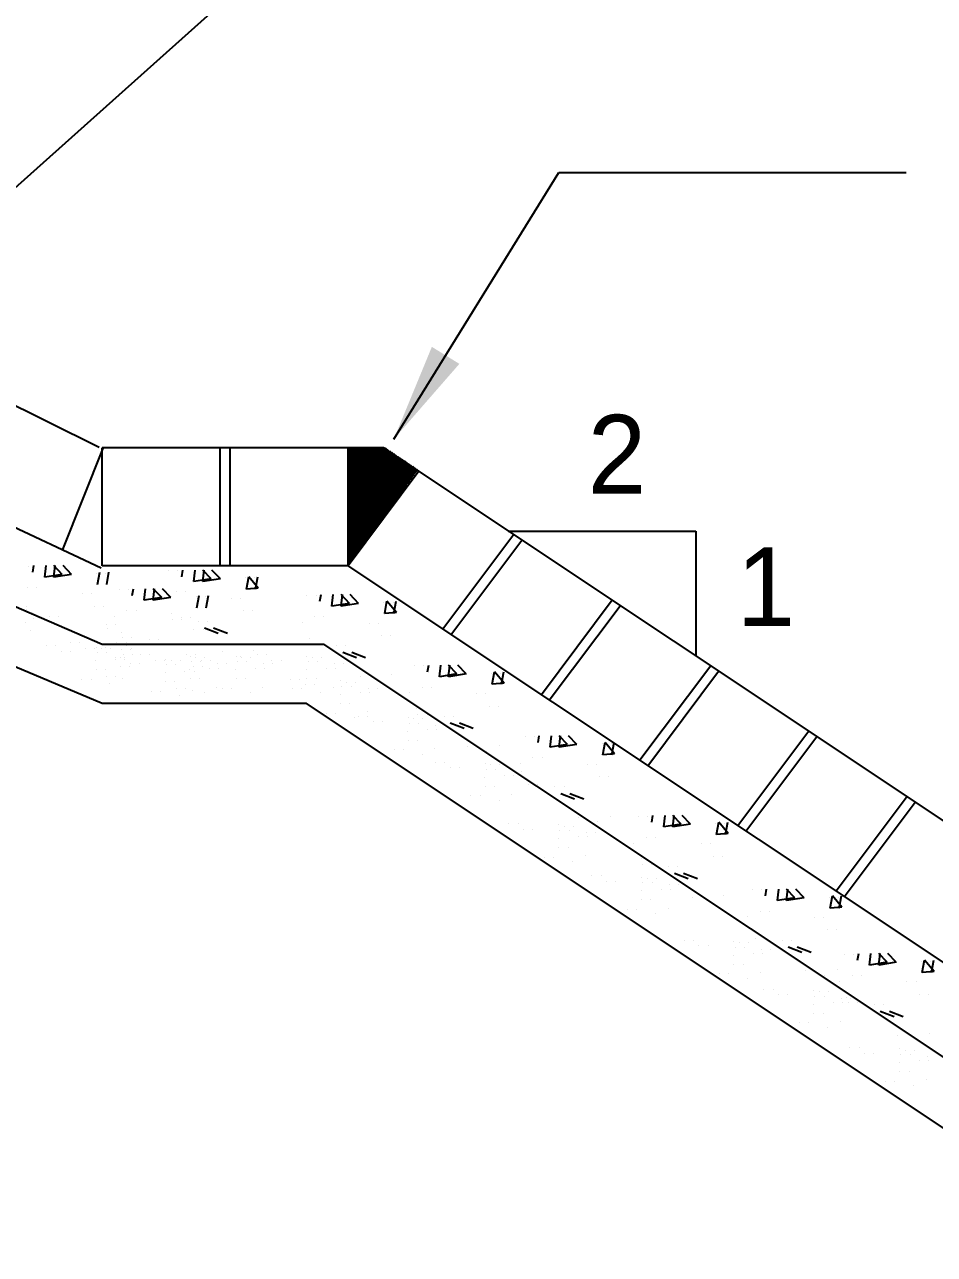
# Model space of a CAD drawing. Extents: x -377620 to 406987, y -326460 to -226264.
# Drawn here: x 351147 to 353458, y -236303 to -233177 of the extents above; entities that cross this region are included whole.
import ezdxf

# ---------------------------------------------------------------- set-up
doc = ezdxf.new("R2010")
doc.units = 0
doc.header["$LTSCALE"] = 300
doc.header["$MEASUREMENT"] = 0
doc.layers.get('0').update_dxf_attribs({"linetype": 'CONTINUOUS'})
doc.layers.add('LINE', color=7, linetype='CONTINUOUS')
doc.dimstyles.new('3', dxfattribs={"dimtxt": 225, "dimasz": 350, "dimexe": 100, "dimexo": 25, "dimgap": 9, "dimtad": 0, "dimdec": 0, "dimzin": 0, "dimdsep": 46, "dimtxsty": 'Standard', "dimcen": 0, "dimclrd": 5, "dimclre": 6, "dimclrt": 256, "dimadec": 0, "dimazin": 0, "dimtfac": 1, "dimtdec": 0, "dimtofl": 0, "dimtmove": 2, "dimatfit": 3, "dimfxl": 1, "dimtolj": 1, "dimtzin": 0, "dimarcsym": 0})

# ---------------------------------------------------------------- blocks, each defined once
blk = doc.blocks.new('*X508')
at = {"color": 0}
for p, q in [((-11793.6, -16904.2), (-11736.1, -16846.8)), ((-11792.9, -16905.3), (-11730.8, -16843.2)), ((-11792.1, -16906.3), (-11725.5, -16839.6)), ((-11791.4, -16907.3), (-11720.2, -16836.1)), ((-11790.7, -16908.4), (-11717.3, -16835)), ((-11789.9, -16909.4), (-11715.5, -16835)), ((-11789.2, -16910.4), (-11713.8, -16835)), ((-11788.4, -16911.4), (-11712, -16835)), ((-11787.7, -16912.5), (-11710.2, -16835)), ((-11787, -16913.5), (-11708.5, -16835)), ((-11786.2, -16914.5), (-11706.7, -16835)), ((-11785.5, -16915.5), (-11704.9, -16835)), ((-11784.7, -16916.6), (-11703.2, -16835)), ((-11784, -16917.6), (-11701.4, -16835)), ((-11783.3, -16918.6), (-11699.6, -16835)), ((-11782.5, -16919.7), (-11697.8, -16835)), ((-11781.8, -16920.7), (-11696.1, -16835)), ((-11781, -16921.7), (-11694.3, -16835)), ((-11780.3, -16922.7), (-11692.5, -16835)), ((-11779.6, -16923.8), (-11690.8, -16835)), ((-11778.8, -16924.8), (-11689, -16835)), ((-11778.1, -16925.8), (-11687.2, -16835)), ((-11777.3, -16926.9), (-11685.5, -16835)), ((-11776.6, -16927.9), (-11683.7, -16835)), ((-11775.9, -16928.9), (-11681.9, -16835)), ((-11775.1, -16929.9), (-11680.2, -16835)), ((-11774.4, -16931), (-11678.4, -16835)), ((-11773.6, -16932), (-11676.6, -16835)), ((-11772.9, -16933), (-11674.9, -16835)), ((-11772.2, -16934), (-11673.1, -16835)), ((-11771.4, -16935.1), (-11671.3, -16835)), ((-11770.7, -16936.1), (-11669.6, -16835)), ((-11769.9, -16937.1), (-11667.8, -16835)), ((-11769.2, -16938.2), (-11666, -16835)), ((-11768.5, -16939.2), (-11664.3, -16835)), ((-11767.7, -16940.2), (-11662.5, -16835)), ((-11767, -16941.2), (-11660.7, -16835)), ((-11766.2, -16942.3), (-11659, -16835)), ((-11765.5, -16943.3), (-11657.2, -16835)), ((-11764.8, -16944.3), (-11655.4, -16835)), ((-11764, -16945.4), (-11653.7, -16835)), ((-11763.3, -16946.4), (-11651.9, -16835)), ((-11762.5, -16947.4), (-11650.1, -16835)), ((-11761.8, -16948.4), (-11648.4, -16835)), ((-11761.1, -16949.5), (-11646.6, -16835)), ((-11760.3, -16950.5), (-11644.8, -16835)), ((-11759.6, -16951.5), (-11643, -16835)), ((-11758.8, -16952.5), (-11641.3, -16835)), ((-11758.1, -16953.6), (-11639.5, -16835)), ((-11757.4, -16954.6), (-11637.7, -16835)), ((-11756.6, -16955.6), (-11636, -16835)), ((-11755.9, -16956.7), (-11634.2, -16835)), ((-11755.1, -16957.7), (-11632.4, -16835)), ((-11754.4, -16958.7), (-11630.7, -16835)), ((-11753.7, -16959.7), (-11628.9, -16835)), ((-11752.9, -16960.8), (-11627.5, -16835.4)), ((-11752.2, -16961.8), (-11627.5, -16837.1)), ((-11751.4, -16962.8), (-11627.5, -16838.9)), ((-11750.7, -16963.9), (-11627.5, -16840.7)), ((-11750, -16964.9), (-11627.5, -16842.4)), ((-11749.2, -16965.9), (-11627.5, -16844.2)), ((-11748.5, -16966.9), (-11627.5, -16846)), ((-11747.7, -16968), (-11627.5, -16847.7)), ((-11800.3, -16895), (-11784.1, -16878.8)), ((-11799.5, -16896), (-11778.7, -16875.2)), ((-11798.8, -16897), (-11773.4, -16871.6)), ((-11798.1, -16898.1), (-11768.1, -16868.1)), ((-11797.3, -16899.1), (-11762.8, -16864.5)), ((-11796.6, -16900.1), (-11757.4, -16861)), ((-11795.8, -16901.2), (-11752.1, -16857.4)), ((-11795.1, -16902.2), (-11746.8, -16853.9)), ((-11794.4, -16903.2), (-11741.5, -16850.3)), ((-11747, -16969), (-11627.5, -16849.5)), ((-11746.3, -16970), (-11627.5, -16851.3)), ((-11745.5, -16971), (-11627.5, -16853)), ((-11744.8, -16972.1), (-11627.5, -16854.8)), ((-11744.1, -16973.1), (-11627.5, -16856.6)), ((-11743.3, -16974.1), (-11627.5, -16858.3)), ((-11742.6, -16975.2), (-11627.5, -16860.1)), ((-11741.8, -16976.2), (-11627.5, -16861.9)), ((-11741.1, -16977.2), (-11627.5, -16863.6)), ((-11740.4, -16978.2), (-11627.5, -16865.4)), ((-11739.6, -16979.3), (-11627.5, -16867.2)), ((-11738.9, -16980.3), (-11627.5, -16868.9)), ((-11738.1, -16981.3), (-11627.5, -16870.7)), ((-11737.4, -16982.4), (-11627.5, -16872.5)), ((-11736.7, -16983.4), (-11627.5, -16874.3)), ((-11735.9, -16984.4), (-11627.5, -16876)), ((-11735.2, -16985.4), (-11627.5, -16877.8)), ((-11734.4, -16986.5), (-11627.5, -16879.6)), ((-11802.5, -16891.9), (-11800, -16889.4)), ((-11801.8, -16892.9), (-11794.7, -16885.9)), ((-11801, -16894), (-11789.4, -16882.3)), ((-11733.7, -16987.5), (-11627.5, -16881.3)), ((-11733, -16988.5), (-11627.5, -16883.1)), ((-11732.2, -16989.6), (-11627.5, -16884.9)), ((-11731.5, -16990.6), (-11627.5, -16886.6)), ((-11730.7, -16991.6), (-11627.5, -16888.4)), ((-11730, -16992.6), (-11627.5, -16890.2)), ((-11729.3, -16993.7), (-11627.5, -16891.9)), ((-11728.5, -16994.7), (-11627.5, -16893.7)), ((-11727.8, -16995.7), (-11627.5, -16895.5)), ((-11727, -16996.7), (-11627.5, -16897.2)), ((-11726.3, -16997.8), (-11627.5, -16899)), ((-11725.6, -16998.8), (-11627.5, -16900.8)), ((-11724.8, -16999.8), (-11627.5, -16902.5)), ((-11724.1, -17000.9), (-11627.5, -16904.3)), ((-11723.3, -17001.9), (-11627.5, -16906.1)), ((-11722.6, -17002.9), (-11627.5, -16907.8)), ((-11721.9, -17003.9), (-11627.5, -16909.6)), ((-11721.1, -17005), (-11627.5, -16911.4)), ((-11720.4, -17006), (-11627.5, -16913.1)), ((-11719.6, -17007), (-11627.5, -16914.9)), ((-11718.9, -17008.1), (-11627.5, -16916.7)), ((-11718.2, -17009.1), (-11627.5, -16918.4)), ((-11717.4, -17010.1), (-11627.5, -16920.2)), ((-11716.7, -17011.1), (-11627.5, -16922)), ((-11715.9, -17012.2), (-11627.5, -16923.7)), ((-11715.2, -17013.2), (-11627.5, -16925.5)), ((-11714.5, -17014.2), (-11627.5, -16927.3)), ((-11713.7, -17015.2), (-11627.5, -16929.1)), ((-11713, -17016.3), (-11627.5, -16930.8)), ((-11712.2, -17017.3), (-11627.5, -16932.6)), ((-11711.5, -17018.3), (-11627.5, -16934.4)), ((-11710.8, -17019.4), (-11627.5, -16936.1)), ((-11710, -17020.4), (-11627.5, -16937.9)), ((-11709.3, -17021.4), (-11627.5, -16939.7)), ((-11708.5, -17022.4), (-11627.5, -16941.4)), ((-11707.8, -17023.5), (-11627.5, -16943.2)), ((-11707.1, -17024.5), (-11627.5, -16945)), ((-11706.3, -17025.5), (-11627.5, -16946.7)), ((-11705.6, -17026.6), (-11627.5, -16948.5)), ((-11704.8, -17027.6), (-11627.5, -16950.3)), ((-11704.1, -17028.6), (-11627.5, -16952)), ((-11703.4, -17029.6), (-11627.5, -16953.8)), ((-11702.6, -17030.7), (-11627.5, -16955.6)), ((-11701.9, -17031.7), (-11627.5, -16957.3)), ((-11701.1, -17032.7), (-11627.5, -16959.1)), ((-11700.4, -17033.7), (-11627.5, -16960.9)), ((-11699.7, -17034.8), (-11627.5, -16962.6)), ((-11698.9, -17035.8), (-11627.5, -16964.4)), ((-11698.2, -17036.8), (-11627.5, -16966.2)), ((-11697.4, -17037.9), (-11627.5, -16967.9)), ((-11696.7, -17038.9), (-11627.5, -16969.7)), ((-11696, -17039.9), (-11627.5, -16971.5)), ((-11695.2, -17040.9), (-11627.5, -16973.2)), ((-11694.5, -17042), (-11627.5, -16975)), ((-11693.7, -17043), (-11627.5, -16976.8)), ((-11693, -17044), (-11627.5, -16978.5)), ((-11692.3, -17045.1), (-11627.5, -16980.3)), ((-11691.5, -17046.1), (-11627.5, -16982.1)), ((-11690.8, -17047.1), (-11627.5, -16983.9)), ((-11690, -17048.1), (-11627.5, -16985.6)), ((-11689.3, -17049.2), (-11627.5, -16987.4)), ((-11688.6, -17050.2), (-11627.5, -16989.2)), ((-11687.8, -17051.2), (-11627.5, -16990.9)), ((-11687.1, -17052.2), (-11627.5, -16992.7)), ((-11686.3, -17053.3), (-11627.5, -16994.5)), ((-11685.6, -17054.3), (-11627.5, -16996.2)), ((-11684.9, -17055.3), (-11627.5, -16998)), ((-11684.1, -17056.4), (-11627.5, -16999.8)), ((-11683.4, -17057.4), (-11627.5, -17001.5)), ((-11682.6, -17058.4), (-11627.5, -17003.3)), ((-11681.9, -17059.4), (-11627.5, -17005.1)), ((-11681.2, -17060.5), (-11627.5, -17006.8)), ((-11680.4, -17061.5), (-11627.5, -17008.6)), ((-11679.7, -17062.5), (-11627.5, -17010.4)), ((-11678.9, -17063.6), (-11627.5, -17012.1)), ((-11678.2, -17064.6), (-11627.5, -17013.9)), ((-11677.5, -17065.6), (-11627.5, -17015.7)), ((-11676.7, -17066.6), (-11627.5, -17017.4)), ((-11676, -17067.7), (-11627.5, -17019.2)), ((-11675.2, -17068.7), (-11627.5, -17021)), ((-11674.5, -17069.7), (-11627.5, -17022.7)), ((-11673.8, -17070.7), (-11627.5, -17024.5)), ((-11673, -17071.8), (-11627.5, -17026.3)), ((-11672.3, -17072.8), (-11627.5, -17028)), ((-11671.5, -17073.8), (-11627.5, -17029.8)), ((-11670.8, -17074.9), (-11627.5, -17031.6)), ((-11670.1, -17075.9), (-11627.5, -17033.4)), ((-11669.3, -17076.9), (-11627.5, -17035.1)), ((-11668.6, -17077.9), (-11627.5, -17036.9)), ((-11667.8, -17079), (-11627.5, -17038.7)), ((-11667.1, -17080), (-11627.5, -17040.4)), ((-11666.4, -17081), (-11627.5, -17042.2)), ((-11665.6, -17082.1), (-11627.5, -17044)), ((-11664.9, -17083.1), (-11627.5, -17045.7)), ((-11664.1, -17084.1), (-11627.5, -17047.5)), ((-11663.4, -17085.1), (-11627.5, -17049.3)), ((-11662.7, -17086.2), (-11627.5, -17051)), ((-11661.9, -17087.2), (-11627.5, -17052.8)), ((-11661.2, -17088.2), (-11627.5, -17054.6)), ((-11660.4, -17089.3), (-11627.5, -17056.3)), ((-11659.7, -17090.3), (-11627.5, -17058.1)), ((-11659, -17091.3), (-11627.5, -17059.9)), ((-11658.2, -17092.3), (-11627.5, -17061.6)), ((-11657.5, -17093.4), (-11627.5, -17063.4)), ((-11656.7, -17094.4), (-11627.5, -17065.2)), ((-11656, -17095.4), (-11627.5, -17066.9)), ((-11655.3, -17096.4), (-11627.5, -17068.7)), ((-11654.5, -17097.5), (-11627.5, -17070.5)), ((-11653.8, -17098.5), (-11627.5, -17072.2)), ((-11653, -17099.5), (-11627.5, -17074)), ((-11652.3, -17100.6), (-11627.5, -17075.8)), ((-11651.6, -17101.6), (-11627.5, -17077.5)), ((-11650.8, -17102.6), (-11627.5, -17079.3)), ((-11650.1, -17103.6), (-11627.5, -17081.1)), ((-11649.3, -17104.7), (-11627.5, -17082.8)), ((-11648.6, -17105.7), (-11627.5, -17084.6)), ((-11647.9, -17106.7), (-11627.5, -17086.4)), ((-11647.1, -17107.8), (-11627.5, -17088.2)), ((-11646.4, -17108.8), (-11627.5, -17089.9)), ((-11645.6, -17109.8), (-11627.5, -17091.7)), ((-11644.9, -17110.8), (-11627.5, -17093.5)), ((-11644.2, -17111.9), (-11627.5, -17095.2)), ((-11643.4, -17112.9), (-11627.5, -17097)), ((-11642.7, -17113.9), (-11627.5, -17098.8)), ((-11641.9, -17114.9), (-11627.5, -17100.5)), ((-11641.2, -17116), (-11627.5, -17102.3)), ((-11640.5, -17117), (-11627.5, -17104.1)), ((-11639.7, -17118), (-11627.5, -17105.8)), ((-11639, -17119.1), (-11627.5, -17107.6)), ((-11638.2, -17120.1), (-11627.5, -17109.4)), ((-11637.5, -17121.1), (-11627.5, -17111.1)), ((-11636.8, -17122.1), (-11627.5, -17112.9)), ((-11636, -17123.2), (-11627.5, -17114.7)), ((-11635.3, -17124.2), (-11627.5, -17116.4)), ((-11634.5, -17125.2), (-11627.5, -17118.2)), ((-11633.8, -17126.3), (-11627.5, -17120)), ((-11633.1, -17127.3), (-11627.5, -17121.7)), ((-11632.3, -17128.3), (-11627.5, -17123.5)), ((-11631.6, -17129.3), (-11627.5, -17125.3)), ((-11630.8, -17130.4), (-11627.5, -17127)), ((-11630.1, -17131.4), (-11627.5, -17128.8)), ((-11629.4, -17132.4), (-11627.5, -17130.6)), ((-11628.6, -17133.4), (-11627.5, -17132.3)), ((-11627.9, -17134.5), (-11627.5, -17134.1))]:
    blk.add_line(p, q, dxfattribs=at)

msp = doc.modelspace()

# ---------------------------------------------------------------- linework, layer by layer
at = {"layer": 'LINE', "color": 7}
for p, q in [((351336.313, -234251.6544), (349300.5039, -233246.0562)), ((349298.225, -233597.9693), (351341.4533, -234557.6564)), ((351343.7153, -234752.574), (349306.2166, -233867.7625)), ((351343.7153, -234902.574), (349314.6336, -234044.2349)), ((351346.6999, -234251.6544), (351242.8321, -234510.8292)), ((351343.7153, -234552.574), (351343.7153, -234252.574)), ((352059.548, -234252.574), (351343.7153, -234252.574)), ((351643.7153, -234552.574), (351643.7153, -234252.574)), ((351668.7153, -234552.574), (351668.7153, -234252.574)), ((351968.7153, -234552.574), (351968.7153, -234252.574)), ((354159.548, -235652.574), (352059.548, -234252.574)), ((352148.802, -234312.0767), (351968.7153, -234552.574)), ((352389.9154, -234472.8189), (352209.8286, -234713.3162)), ((352375.4441, -234464.1675), (352852.2565, -234464.1675)), ((352852.2565, -234464.1675), (352852.2565, -234780.7115)), ((352409.9268, -234487.8037), (352229.84, -234728.301)), ((351157.8514, -234553.4607), (351157.8514, -234553.4607)), ((351167.5951, -234568.7781), (351170.7158, -234551.8601)), ((351198.1166, -234580.9888), (351201.5053, -234551.8601)), ((351242.5756, -234574.0813), (351221.2545, -234551.8601)), ((351221.3684, -234580.9888), (351224.7571, -234551.8601)), ((351265.8275, -234574.0813), (351244.5064, -234551.8601)), ((351332.1281, -234600.1545), (351337.9094, -234568.8131)), ((351968.7153, -234552.574), (351343.7153, -234552.574)), ((351355.38, -234600.1545), (351361.1612, -234568.8131)), ((351513.036, -234564.8614), (351513.036, -234564.8614)), ((351536.2879, -234564.8614), (351536.2879, -234564.8614)), ((351546.0315, -234580.1788), (351549.1522, -234563.2608)), ((351576.553, -234592.3895), (351579.9417, -234563.2608)), ((351621.0121, -234585.4819), (351599.691, -234563.2608)), ((351599.8049, -234592.3895), (351603.1935, -234563.2608)), ((351644.2639, -234585.4819), (351622.9428, -234563.2608)), ((353979.4612, -235893.0713), (351968.7153, -234552.574)), ((351242.5756, -234574.0813), (351198.1073, -234580.9779)), ((351265.8275, -234574.0813), (351221.3591, -234580.9779)), ((351330.2832, -234571.8616), (351330.2832, -234571.8616)), ((351353.535, -234571.8616), (351353.535, -234571.8616)), ((351621.0121, -234585.4819), (351576.5437, -234592.3786)), ((351644.2639, -234585.4819), (351599.7955, -234592.3786)), ((351708.7196, -234583.2623), (351708.7196, -234583.2623)), ((351710.5646, -234611.5551), (351716.3458, -234580.2138)), ((351740.4414, -234608.9256), (351716.3369, -234580.1989)), ((351731.9715, -234583.2623), (351731.9715, -234583.2623)), ((351733.8164, -234611.5551), (351739.5977, -234580.2138)), ((351154.3572, -234607.4516), (351154.3572, -234607.4516)), ((351177.6091, -234607.4516), (351177.6091, -234607.4516)), ((351293.0165, -234623.8971), (351293.0165, -234623.8971)), ((351316.2684, -234623.8971), (351316.2684, -234623.8971)), ((351387.1094, -234612.285), (351387.1094, -234612.285)), ((351410.3612, -234612.285), (351410.3612, -234612.285)), ((351420.1048, -234627.6024), (351423.2256, -234610.6844)), ((351450.6264, -234639.8131), (351454.0151, -234610.6844)), ((351495.0854, -234632.9056), (351473.7643, -234610.6844)), ((351473.8782, -234639.8131), (351477.2669, -234610.6844)), ((351518.3373, -234632.9056), (351497.0162, -234610.6844)), ((351532.7937, -234618.8523), (351532.7937, -234618.8523)), ((351556.0455, -234618.8523), (351556.0455, -234618.8523)), ((351582.793, -234630.6859), (351582.793, -234630.6859)), ((351584.6379, -234658.9788), (351590.4192, -234627.6374)), ((351606.0448, -234630.6859), (351606.0448, -234630.6859)), ((351607.8898, -234658.9788), (351613.671, -234627.6374)), ((351740.4414, -234608.9256), (351710.5556, -234611.5402)), ((351864.2526, -234627.2365), (351864.2526, -234627.2365)), ((351887.5045, -234627.2365), (351887.5045, -234627.2365)), ((351897.2481, -234642.5538), (351900.3688, -234625.6358)), ((351927.7697, -234654.7645), (351931.1583, -234625.6358)), ((351972.2287, -234647.857), (351950.9076, -234625.6358)), ((351951.0215, -234654.7645), (351954.4101, -234625.6358)), ((351995.4805, -234647.857), (351974.1594, -234625.6358)), ((351151.9799, -234655.6314), (351151.9799, -234655.6314)), ((351152.1038, -234662.6403), (351152.1038, -234662.6403)), ((351324.5187, -234655.7231), (351324.5187, -234655.7231)), ((351347.7705, -234655.7231), (351347.7705, -234655.7231)), ((351495.0854, -234632.9056), (351450.6171, -234639.8022)), ((351518.3373, -234632.9056), (351473.8689, -234639.8022)), ((351500.4014, -234633.3148), (351500.4014, -234633.3148)), ((351671.453, -234635.2978), (351671.453, -234635.2978)), ((351694.7048, -234635.2978), (351694.7048, -234635.2978)), ((351972.2287, -234647.857), (351927.7603, -234654.7536)), ((351995.4805, -234647.857), (351951.0121, -234654.7536)), ((352059.9363, -234645.6373), (352059.9363, -234645.6373)), ((352061.7812, -234673.9302), (352067.5624, -234642.5888)), ((352091.6581, -234671.3006), (352067.5535, -234642.5739)), ((352083.1881, -234645.6373), (352083.1881, -234645.6373)), ((352085.033, -234673.9302), (352090.8143, -234642.5888)), ((352639.9589, -234639.5146), (352459.8722, -234880.0119)), ((352659.9704, -234654.4994), (352479.8836, -234894.9967)), ((351164.5623, -234673.6449), (351164.5623, -234673.6449)), ((351166.5809, -234669.8851), (351166.5809, -234669.8851)), ((351166.6926, -234676.9491), (351166.6926, -234676.9491)), ((351169.1586, -234686.1377), (351169.1586, -234686.1377)), ((351210.4757, -234681.645), (351210.4757, -234681.645)), ((351233.7275, -234681.645), (351233.7275, -234681.645)), ((351374.4748, -234680.7384), (351374.4748, -234680.7384)), ((351406.867, -234666.276), (351406.867, -234666.276)), ((351430.1189, -234666.276), (351430.1189, -234666.276)), ((351518.8729, -234673.7679), (351518.8729, -234673.7679)), ((351521.8772, -234688.3498), (351521.8772, -234688.3498)), ((351545.129, -234688.3498), (351545.129, -234688.3498)), ((351545.5263, -234682.7214), (351545.5263, -234682.7214)), ((351568.7782, -234682.7214), (351568.7782, -234682.7214)), ((351588.9121, -234693.0457), (351588.9121, -234693.0457)), ((351612.1639, -234693.0457), (351612.1639, -234693.0457)), ((351702.9551, -234667.1238), (351702.9551, -234667.1238)), ((351726.207, -234667.1238), (351726.207, -234667.1238)), ((351884.0103, -234681.2274), (351884.0103, -234681.2274)), ((351907.2621, -234681.2274), (351907.2621, -234681.2274)), ((352091.6581, -234671.3006), (352061.7722, -234673.9153)), ((351148.338, -234697.2469), (351148.338, -234697.2469)), ((351161.801, -234716.6035), (351161.801, -234716.6035)), ((351355.4724, -234700.6002), (351355.4724, -234700.6002)), ((351357.9037, -234711.7094), (351357.9037, -234711.7094)), ((351378.7242, -234700.6002), (351378.7242, -234700.6002)), ((351392.9462, -234721.1916), (351392.9462, -234721.1916)), ((351577.0285, -234714.5474), (351577.0285, -234714.5474)), ((351600.2803, -234714.5474), (351600.2803, -234714.5474)), ((351638.8276, -234724.015), (351603.8183, -234710.5762)), ((351662.0794, -234724.015), (351627.0701, -234710.5762)), ((351851.618, -234695.6898), (351851.618, -234695.6898)), ((352022.6696, -234697.6729), (352022.6696, -234697.6729)), ((352045.9214, -234697.6729), (352045.9214, -234697.6729)), ((351201.7269, -234755.8661), (351201.7269, -234755.8661)), ((351224.9787, -234755.8661), (351224.9787, -234755.8661)), ((351264.1654, -234748.0692), (351264.1654, -234748.0692)), ((351287.4172, -234748.0692), (351287.4172, -234748.0692)), ((351908.1601, -234752.574), (351343.7153, -234752.574)), ((351381.2378, -234748.0692), (351381.2378, -234748.0692)), ((351390.8159, -234751.5009), (351390.8159, -234751.5009)), ((351395.9506, -234735.7734), (351395.9506, -234735.7734)), ((351404.4897, -234748.0692), (351404.4897, -234748.0692)), ((351404.6136, -234755.0782), (351404.6136, -234755.0782)), ((351419.2024, -234735.7734), (351419.2024, -234735.7734)), ((351462.9854, -234740.4693), (351462.9854, -234740.4693)), ((351486.2373, -234740.4693), (351486.2373, -234740.4693)), ((351870.0895, -234736.143), (351870.0895, -234736.143)), ((351873.0938, -234750.7248), (351873.0938, -234750.7248)), ((351896.3457, -234750.7248), (351896.3457, -234750.7248)), ((353979.4612, -236133.4414), (351908.1601, -234752.574)), ((351940.1287, -234755.4207), (351940.1287, -234755.4207)), ((351963.3805, -234755.4207), (351963.3805, -234755.4207)), ((352054.1718, -234729.4988), (352054.1718, -234729.4988)), ((352077.4236, -234729.4988), (352077.4236, -234729.4988)), ((351239.5797, -234770.1198), (351239.5797, -234770.1198)), ((351262.8316, -234770.1198), (351262.8316, -234770.1198)), ((351302.0183, -234762.3229), (351302.0183, -234762.3229)), ((351325.2701, -234762.3229), (351325.2701, -234762.3229)), ((351328.3773, -234759.2977), (351328.3773, -234759.2977)), ((351331.3817, -234773.8796), (351331.3817, -234773.8796)), ((351342.175, -234762.875), (351342.175, -234762.875)), ((351353.2331, -234760.1117), (351353.2331, -234760.1117)), ((351354.6335, -234773.8796), (351354.6335, -234773.8796)), ((351365.4268, -234762.875), (351365.4268, -234762.875)), ((351378.3668, -234786.4049), (351378.3668, -234786.4049)), ((351389.5227, -234786.2661), (351389.5227, -234786.2661)), ((351393.8202, -234766.0827), (351393.8202, -234766.0827)), ((351398.4165, -234778.5755), (351398.4165, -234778.5755)), ((351401.6187, -234786.4049), (351401.6187, -234786.4049)), ((351417.0721, -234766.0827), (351417.0721, -234766.0827)), ((351419.0907, -234762.3229), (351419.0907, -234762.3229)), ((351421.6684, -234778.5755), (351421.6684, -234778.5755)), ((351440.8054, -234778.608), (351440.8054, -234778.608)), ((351464.0572, -234778.608), (351464.0572, -234778.608)), ((351557.8778, -234778.608), (351557.8778, -234778.608)), ((351567.4559, -234782.0396), (351567.4559, -234782.0396)), ((351581.1296, -234778.608), (351581.1296, -234778.608)), ((351581.2535, -234785.6169), (351581.2535, -234785.6169)), ((351604.5054, -234785.6169), (351604.5054, -234785.6169)), ((351648.5962, -234770.6089), (351648.5962, -234770.6089)), ((351684.5283, -234782.0396), (351684.5283, -234782.0396)), ((351696.6128, -234781.7287), (351696.6128, -234781.7287)), ((351698.326, -234785.6169), (351698.326, -234785.6169)), ((351721.5778, -234785.6169), (351721.5778, -234785.6169)), ((351729.005, -234767.2662), (351729.005, -234767.2662)), ((351737.3886, -234778.608), (351737.3886, -234778.608)), ((351760.6404, -234778.608), (351760.6404, -234778.608)), ((351864.039, -234782.0396), (351864.039, -234782.0396)), ((351877.8367, -234785.6169), (351877.8367, -234785.6169)), ((351901.0885, -234785.6169), (351901.0885, -234785.6169)), ((351990.0442, -234786.39), (351955.0349, -234772.9512)), ((352013.296, -234786.39), (351978.2867, -234772.9512)), ((351327.0842, -234794.063), (351327.0842, -234794.063)), ((351328.6204, -234816.8381), (351328.6204, -234816.8381)), ((351351.8723, -234816.8381), (351351.8723, -234816.8381)), ((351377.596, -234789.6847), (351377.596, -234789.6847)), ((351391.059, -234809.0413), (351391.059, -234809.0413)), ((351400.8478, -234789.6847), (351400.8478, -234789.6847)), ((351414.3108, -234809.0413), (351414.3108, -234809.0413)), ((351416.2197, -234800.6585), (351416.2197, -234800.6585)), ((351439.4715, -234800.6585), (351439.4715, -234800.6585)), ((351478.6583, -234792.8617), (351478.6583, -234792.8617)), ((351501.9101, -234792.8617), (351501.9101, -234792.8617)), ((351505.0173, -234789.8365), (351505.0173, -234789.8365)), ((351508.0217, -234804.4183), (351508.0217, -234804.4183)), ((351518.815, -234793.4138), (351518.815, -234793.4138)), ((351531.2735, -234804.4183), (351531.2735, -234804.4183)), ((351542.0668, -234793.4138), (351542.0668, -234793.4138)), ((351566.1627, -234816.8049), (351566.1627, -234816.8049)), ((351570.4602, -234796.6215), (351570.4602, -234796.6215)), ((351575.0565, -234809.1142), (351575.0565, -234809.1142)), ((351593.712, -234796.6215), (351593.712, -234796.6215)), ((351595.7307, -234792.8617), (351595.7307, -234792.8617)), ((351598.3083, -234809.1142), (351598.3083, -234809.1142)), ((351616.6745, -234812.4266), (351616.6745, -234812.4266)), ((351618.9825, -234792.8617), (351618.9825, -234792.8617)), ((351637.4951, -234801.3174), (351637.4951, -234801.3174)), ((351639.9264, -234812.4266), (351639.9264, -234812.4266)), ((351660.7469, -234801.3174), (351660.7469, -234801.3174)), ((351683.2351, -234816.8049), (351683.2351, -234816.8049)), ((351687.5326, -234796.6215), (351687.5326, -234796.6215)), ((351710.7845, -234796.6215), (351710.7845, -234796.6215)), ((351733.747, -234812.4266), (351733.747, -234812.4266)), ((351754.5675, -234801.3174), (351754.5675, -234801.3174)), ((351756.9988, -234812.4266), (351756.9988, -234812.4266)), ((351775.2415, -234792.8617), (351775.2415, -234792.8617)), ((351777.8193, -234801.3174), (351777.8193, -234801.3174)), ((351798.4933, -234792.8617), (351798.4933, -234792.8617)), ((351862.7459, -234816.8049), (351862.7459, -234816.8049)), ((351867.0434, -234796.6215), (351867.0434, -234796.6215)), ((351890.2952, -234796.6215), (351890.2952, -234796.6215)), ((351913.2577, -234812.4266), (351913.2577, -234812.4266)), ((351934.0783, -234801.3174), (351934.0783, -234801.3174)), ((351936.5095, -234812.4266), (351936.5095, -234812.4266)), ((351957.3301, -234801.3174), (351957.3301, -234801.3174)), ((352137.4213, -234806.565), (352137.4213, -234806.565)), ((352160.6732, -234806.565), (352160.6732, -234806.565)), ((352170.4168, -234821.8824), (352173.5375, -234804.9644)), ((352200.9384, -234834.093), (352204.327, -234804.9644)), ((352245.3974, -234827.1855), (352224.0763, -234804.9644)), ((352224.1902, -234834.093), (352227.5788, -234804.9644)), ((352268.6492, -234827.1855), (352247.3281, -234804.9644)), ((352890.0024, -234806.2103), (352709.9156, -235046.7075)), ((351292.5166, -234841.4296), (351292.5166, -234841.4296)), ((351315.7685, -234841.4296), (351315.7685, -234841.4296)), ((351354.9552, -234833.6327), (351354.9552, -234833.6327)), ((351378.207, -234833.6327), (351378.207, -234833.6327)), ((351396.1773, -234838.087), (351396.1773, -234838.087)), ((351503.7241, -234824.6018), (351503.7241, -234824.6018)), ((351505.2604, -234847.3769), (351505.2604, -234847.3769)), ((351528.5122, -234847.3769), (351528.5122, -234847.3769)), ((351554.236, -234820.2235), (351554.236, -234820.2235)), ((351567.699, -234839.58), (351567.699, -234839.58)), ((351577.4878, -234820.2235), (351577.4878, -234820.2235)), ((351590.9508, -234839.58), (351590.9508, -234839.58)), ((351684.7714, -234839.58), (351684.7714, -234839.58)), ((351708.0232, -234839.58), (351708.0232, -234839.58)), ((351823.2416, -234840.9832), (351823.2416, -234840.9832)), ((351846.4934, -234840.9832), (351846.4934, -234840.9832)), ((351864.2821, -234839.58), (351864.2821, -234839.58)), ((351887.534, -234839.58), (351887.534, -234839.58)), ((351949.8921, -234844.4148), (351949.8921, -234844.4148)), ((351963.6898, -234847.9921), (351963.6898, -234847.9921)), ((351986.9416, -234847.9921), (351986.9416, -234847.9921)), ((351999.8128, -234832.9839), (351999.8128, -234832.9839)), ((352047.8294, -234844.1037), (352047.8294, -234844.1037)), ((352080.2217, -234829.6413), (352080.2217, -234829.6413)), ((352245.3974, -234827.1855), (352200.929, -234834.0822)), ((352268.6492, -234827.1855), (352224.1808, -234834.0822)), ((352333.105, -234824.9659), (352333.105, -234824.9659)), ((352364.8268, -234850.6292), (352334.9409, -234853.2438)), ((352334.9499, -234853.2587), (352340.7312, -234821.9174)), ((352364.8268, -234850.6292), (352340.7222, -234821.9025)), ((352356.3568, -234824.9659), (352356.3568, -234824.9659)), ((352358.2017, -234853.2587), (352363.983, -234821.9174)), ((352910.0138, -234821.195), (352729.927, -235061.6923)), ((351363.785, -234852.5494), (351363.785, -234852.5494)), ((351469.1566, -234871.9684), (351469.1566, -234871.9684)), ((351492.4084, -234871.9684), (351492.4084, -234871.9684)), ((351531.5952, -234864.1715), (351531.5952, -234864.1715)), ((351554.847, -234864.1715), (351554.847, -234864.1715)), ((351572.8173, -234868.6257), (351572.8173, -234868.6257)), ((351602.8636, -234875.2913), (351602.8636, -234875.2913)), ((351635.2558, -234860.8289), (351635.2558, -234860.8289)), ((351648.6676, -234864.1715), (351648.6676, -234864.1715)), ((351671.9194, -234864.1715), (351671.9194, -234864.1715)), ((351719.936, -234875.2913), (351719.936, -234875.2913)), ((351752.3282, -234860.8289), (351752.3282, -234860.8289)), ((351828.1784, -234864.1715), (351828.1784, -234864.1715)), ((351851.4302, -234864.1715), (351851.4302, -234864.1715)), ((351861.0945, -234855.2369), (351861.0945, -234855.2369)), ((351884.3463, -234855.2369), (351884.3463, -234855.2369)), ((351899.4467, -234875.2913), (351899.4467, -234875.2913)), ((351931.839, -234860.8289), (351931.839, -234860.8289)), ((351948.5989, -234879.1801), (351948.5989, -234879.1801)), ((351952.8964, -234858.9966), (351952.8964, -234858.9966)), ((351976.1483, -234858.9966), (351976.1483, -234858.9966)), ((351999.1108, -234874.8018), (351999.1108, -234874.8018)), ((352019.9313, -234863.6925), (352019.9313, -234863.6925)), ((352022.3626, -234874.8018), (352022.3626, -234874.8018)), ((352043.1831, -234863.6925), (352043.1831, -234863.6925)), ((352124.7867, -234875.0183), (352124.7867, -234875.0183)), ((352157.179, -234860.5559), (352157.179, -234860.5559)), ((352180.4308, -234860.5559), (352180.4308, -234860.5559)), ((352295.8383, -234877.0014), (352295.8383, -234877.0014)), ((352319.0901, -234877.0014), (352319.0901, -234877.0014)), ((351862.7438, -234902.574), (351343.7153, -234902.574)), ((351540.425, -234883.0882), (351540.425, -234883.0882)), ((353962.7438, -236302.574), (351862.7438, -234902.574)), ((351950.1352, -234901.9552), (351950.1352, -234901.9552)), ((351973.387, -234901.9552), (351973.387, -234901.9552)), ((352327.3405, -234908.8274), (352327.3405, -234908.8274)), ((352350.5923, -234908.8274), (352350.5923, -234908.8274)), ((351914.0314, -234926.5467), (351914.0314, -234926.5467)), ((351937.2832, -234926.5467), (351937.2832, -234926.5467)), ((351985.2998, -234937.6665), (351985.2998, -234937.6665)), ((351994.9475, -234934.5458), (351994.9475, -234934.5458)), ((352017.692, -234923.2041), (352017.692, -234923.2041)), ((352018.1993, -234934.5458), (352018.1993, -234934.5458)), ((352121.5979, -234937.9774), (352121.5979, -234937.9774)), ((352135.3956, -234941.5547), (352135.3956, -234941.5547)), ((352143.2582, -234915.4715), (352143.2582, -234915.4715)), ((352146.2625, -234930.0534), (352146.2625, -234930.0534)), ((352158.6474, -234941.5547), (352158.6474, -234941.5547)), ((352169.5144, -234930.0534), (352169.5144, -234930.0534)), ((352213.2974, -234934.7493), (352213.2974, -234934.7493)), ((352236.5492, -234934.7493), (352236.5492, -234934.7493)), ((352032.8004, -234948.7995), (352032.8004, -234948.7995)), ((352056.0522, -234948.7995), (352056.0522, -234948.7995)), ((352120.3048, -234972.7427), (352120.3048, -234972.7427)), ((352124.6023, -234952.5593), (352124.6023, -234952.5593)), ((352147.8541, -234952.5593), (352147.8541, -234952.5593)), ((352170.8166, -234968.3644), (352170.8166, -234968.3644)), ((352191.6371, -234957.2552), (352191.6371, -234957.2552)), ((352194.0684, -234968.3644), (352194.0684, -234968.3644)), ((352214.889, -234957.2552), (352214.889, -234957.2552)), ((352263.2129, -234965.7186), (352228.2036, -234952.2798)), ((352286.4647, -234965.7186), (352251.4554, -234952.2798)), ((353139.234, -234972.3647), (352959.1472, -235212.862)), ((352121.841, -234995.5178), (352121.841, -234995.5178)), ((352145.0929, -234995.5178), (352145.0929, -234995.5178)), ((352418.3947, -234985.8934), (352418.3947, -234985.8934)), ((352441.6466, -234985.8934), (352441.6466, -234985.8934)), ((352451.3902, -235001.2108), (352454.5109, -234984.2928)), ((352526.3708, -235006.5139), (352481.9024, -235013.4106)), ((352481.9117, -235013.4215), (352485.3004, -234984.2928)), ((352526.3708, -235006.5139), (352505.0497, -234984.2928)), ((352549.6226, -235006.5139), (352505.1542, -235013.4106)), ((352505.1636, -235013.4215), (352508.5522, -234984.2928)), ((352549.6226, -235006.5139), (352528.3015, -234984.2928)), ((352614.0783, -235004.2943), (352614.0783, -235004.2943)), ((352615.9233, -235032.5871), (352621.7045, -235001.2458)), ((352645.8001, -235029.9576), (352621.6956, -235001.2309)), ((352637.3302, -235004.2943), (352637.3302, -235004.2943)), ((352639.1751, -235032.5871), (352644.9564, -235001.2458)), ((353159.2454, -234987.3494), (352979.1587, -235227.8467)), ((352085.7373, -235020.1093), (352085.7373, -235020.1093)), ((352108.9891, -235020.1093), (352108.9891, -235020.1093)), ((352157.0056, -235031.2291), (352157.0056, -235031.2291)), ((352189.3979, -235016.7667), (352189.3979, -235016.7667)), ((352272.9815, -235012.3125), (352272.9815, -235012.3125)), ((352320.9981, -235023.4323), (352320.9981, -235023.4323)), ((352353.3904, -235008.9698), (352353.3904, -235008.9698)), ((352645.8001, -235029.9576), (352615.9143, -235032.5722)), ((352190.068, -235051.4992), (352190.068, -235051.4992)), ((352213.3199, -235051.4992), (352213.3199, -235051.4992)), ((352227.9209, -235065.7529), (352227.9209, -235065.7529)), ((352251.1727, -235065.7529), (352251.1727, -235065.7529)), ((352316.7185, -235054.9308), (352316.7185, -235054.9308)), ((352319.7229, -235069.5126), (352319.7229, -235069.5126)), ((352330.5162, -235058.5081), (352330.5162, -235058.5081)), ((352342.9747, -235069.5126), (352342.9747, -235069.5126)), ((352353.768, -235058.5081), (352353.768, -235058.5081)), ((352405.7601, -235054.3468), (352405.7601, -235054.3468)), ((352438.1524, -235039.8843), (352438.1524, -235039.8843)), ((352461.4042, -235039.8843), (352461.4042, -235039.8843)), ((352576.8117, -235056.3298), (352576.8117, -235056.3298)), ((352600.0635, -235056.3298), (352600.0635, -235056.3298)), ((352315.4253, -235089.6961), (352315.4253, -235089.6961)), ((352365.9372, -235085.3178), (352365.9372, -235085.3178)), ((352386.7577, -235074.2085), (352386.7577, -235074.2085)), ((352389.189, -235085.3178), (352389.189, -235085.3178)), ((352410.0095, -235074.2085), (352410.0095, -235074.2085)), ((352424.2316, -235094.7999), (352424.2316, -235094.7999)), ((352608.3138, -235088.1558), (352608.3138, -235088.1558)), ((352631.5657, -235088.1558), (352631.5657, -235088.1558)), ((352316.9616, -235112.4712), (352316.9616, -235112.4712)), ((352340.2134, -235112.4712), (352340.2134, -235112.4712)), ((352427.2359, -235109.3818), (352427.2359, -235109.3818)), ((352450.4877, -235109.3818), (352450.4877, -235109.3818)), ((352494.2708, -235114.0777), (352494.2708, -235114.0777)), ((352544.1863, -235145.047), (352509.177, -235131.6082)), ((352517.5226, -235114.0777), (352517.5226, -235114.0777)), ((352567.4381, -235145.047), (352532.4288, -235131.6082)), ((352280.8578, -235137.0627), (352280.8578, -235137.0627)), ((352304.1096, -235137.0627), (352304.1096, -235137.0627)), ((352352.1262, -235148.1825), (352352.1262, -235148.1825)), ((352384.5185, -235133.7201), (352384.5185, -235133.7201)), ((353389.2005, -235139.009), (353209.1137, -235379.5063)), ((353409.2119, -235153.9937), (353229.1251, -235394.491)), ((352553.9549, -235191.6409), (352553.9549, -235191.6409)), ((352634.3637, -235188.2982), (352634.3637, -235188.2982)), ((352707.173, -235188.6125), (352707.173, -235188.6125)), ((352730.4248, -235188.6125), (352730.4248, -235188.6125)), ((352740.1685, -235203.9299), (352743.2892, -235187.0119)), ((352770.69, -235216.1406), (352774.0787, -235187.0119)), ((352815.149, -235209.2331), (352793.8279, -235187.0119)), ((352793.9418, -235216.1406), (352797.3305, -235187.0119)), ((352838.4009, -235209.2331), (352817.0798, -235187.0119)), ((352377.3837, -235207.437), (352377.3837, -235207.437)), ((352400.6355, -235207.437), (352400.6355, -235207.437)), ((352415.2366, -235221.6907), (352415.2366, -235221.6907)), ((352438.4884, -235221.6907), (352438.4884, -235221.6907)), ((352504.0342, -235210.8686), (352504.0342, -235210.8686)), ((352507.0385, -235225.4505), (352507.0385, -235225.4505)), ((352517.8318, -235214.4459), (352517.8318, -235214.4459)), ((352530.2903, -235225.4505), (352530.2903, -235225.4505)), ((352541.0837, -235214.4459), (352541.0837, -235214.4459)), ((352601.9715, -235202.7607), (352601.9715, -235202.7607)), ((352815.149, -235209.2331), (352770.6807, -235216.1297)), ((352838.4009, -235209.2331), (352793.9325, -235216.1297)), ((352902.8566, -235207.0134), (352902.8566, -235207.0134)), ((352904.7015, -235235.3063), (352910.4828, -235203.9649)), ((352934.5784, -235232.6767), (352910.4739, -235203.95)), ((352926.1084, -235207.0134), (352926.1084, -235207.0134)), ((352927.9534, -235235.3063), (352933.7346, -235203.9649)), ((352502.741, -235245.6339), (352502.741, -235245.6339)), ((352553.2528, -235241.2556), (352553.2528, -235241.2556)), ((352574.0734, -235230.1464), (352574.0734, -235230.1464)), ((352576.5047, -235241.2556), (352576.5047, -235241.2556)), ((352597.3252, -235230.1464), (352597.3252, -235230.1464)), ((352694.5384, -235257.0659), (352694.5384, -235257.0659)), ((352726.9306, -235242.6035), (352726.9306, -235242.6035)), ((352750.1825, -235242.6035), (352750.1825, -235242.6035)), ((352934.5784, -235232.6767), (352904.6926, -235235.2914)), ((352504.2773, -235268.409), (352504.2773, -235268.409)), ((352527.5291, -235268.409), (352527.5291, -235268.409)), ((352865.5899, -235259.0489), (352865.5899, -235259.0489)), ((352888.8418, -235259.0489), (352888.8418, -235259.0489)), ((352468.1735, -235293.0005), (352468.1735, -235293.0005)), ((352491.4253, -235293.0005), (352491.4253, -235293.0005)), ((352539.4419, -235304.1203), (352539.4419, -235304.1203)), ((352571.8341, -235289.6579), (352571.8341, -235289.6579)), ((352713.0098, -235297.5191), (352713.0098, -235297.5191)), ((352716.0142, -235312.1009), (352716.0142, -235312.1009)), ((352739.266, -235312.1009), (352739.266, -235312.1009)), ((352783.0491, -235316.7968), (352783.0491, -235316.7968)), ((352806.3009, -235316.7968), (352806.3009, -235316.7968)), ((352897.0921, -235290.8749), (352897.0921, -235290.8749)), ((352920.3439, -235290.8749), (352920.3439, -235290.8749)), ((352588.1136, -235339.9841), (352588.1136, -235339.9841)), ((352611.3654, -235339.9841), (352611.3654, -235339.9841)), ((352714.7641, -235343.4157), (352714.7641, -235343.4157)), ((352728.5618, -235346.993), (352728.5618, -235346.993)), ((352751.8136, -235346.993), (352751.8136, -235346.993)), ((352832.9645, -235347.7661), (352797.9553, -235334.3273)), ((352856.2164, -235347.7661), (352821.2071, -235334.3273)), ((352625.9665, -235354.2378), (352625.9665, -235354.2378)), ((352649.2183, -235354.2378), (352649.2183, -235354.2378)), ((352713.4709, -235378.181), (352713.4709, -235378.181)), ((352717.7684, -235357.9975), (352717.7684, -235357.9975)), ((352741.0203, -235357.9975), (352741.0203, -235357.9975)), ((352763.9828, -235373.8027), (352763.9828, -235373.8027)), ((352784.8033, -235362.6935), (352784.8033, -235362.6935)), ((352787.2346, -235373.8027), (352787.2346, -235373.8027)), ((352808.0551, -235362.6935), (352808.0551, -235362.6935)), ((352995.9513, -235375.738), (352995.9513, -235375.738)), ((353019.2031, -235375.738), (353019.2031, -235375.738)), ((353028.9467, -235391.0553), (353032.0675, -235374.1373)), ((353059.4683, -235403.266), (353062.8569, -235374.1373)), ((353103.9273, -235396.3585), (353082.6062, -235374.1373)), ((353082.7201, -235403.266), (353086.1088, -235374.1373)), ((353127.1791, -235396.3585), (353105.8581, -235374.1373)), ((352715.0072, -235400.9561), (352715.0072, -235400.9561)), ((352738.259, -235400.9561), (352738.259, -235400.9561)), ((352842.7332, -235394.36), (352842.7332, -235394.36)), ((352890.7498, -235405.4798), (352890.7498, -235405.4798)), ((352923.142, -235391.0174), (352923.142, -235391.0174)), ((353103.9273, -235396.3585), (353059.4589, -235403.2551)), ((353127.1791, -235396.3585), (353082.7108, -235403.2551)), ((353191.6349, -235394.1388), (353191.6349, -235394.1388)), ((353193.4798, -235422.4317), (353199.2611, -235391.0903)), ((353223.3567, -235419.8021), (353199.2522, -235391.0754)), ((353214.8867, -235394.1388), (353214.8867, -235394.1388)), ((353216.7316, -235422.4317), (353222.5129, -235391.0903)), ((352678.9034, -235425.5476), (352678.9034, -235425.5476)), ((352702.1552, -235425.5476), (352702.1552, -235425.5476)), ((352750.1718, -235436.6674), (352750.1718, -235436.6674)), ((352782.564, -235422.205), (352782.564, -235422.205)), ((352983.3167, -235444.1913), (352983.3167, -235444.1913)), ((353015.7089, -235429.7289), (353015.7089, -235429.7289)), ((353038.9607, -235429.7289), (353038.9607, -235429.7289)), ((353223.3567, -235419.8021), (353193.4709, -235422.4168)), ((353154.3682, -235446.1744), (353154.3682, -235446.1744)), ((353177.62, -235446.1744), (353177.62, -235446.1744)), ((352822.2583, -235503.7188), (352822.2583, -235503.7188)), ((352845.5101, -235503.7188), (352845.5101, -235503.7188)), ((352948.9087, -235507.1504), (352948.9087, -235507.1504)), ((353001.7881, -235484.6445), (353001.7881, -235484.6445)), ((353004.7925, -235499.2263), (353004.7925, -235499.2263)), ((353028.0443, -235499.2263), (353028.0443, -235499.2263)), ((353071.8273, -235503.9222), (353071.8273, -235503.9222)), ((353095.0792, -235503.9222), (353095.0792, -235503.9222)), ((353185.8704, -235478.0003), (353185.8704, -235478.0003)), ((353209.1222, -235478.0003), (353209.1222, -235478.0003)), ((352860.1111, -235517.9724), (352860.1111, -235517.9724)), ((352883.363, -235517.9724), (352883.363, -235517.9724)), ((352951.9131, -235521.7322), (352951.9131, -235521.7322)), ((352962.7064, -235510.7277), (352962.7064, -235510.7277)), ((352975.1649, -235521.7322), (352975.1649, -235521.7322)), ((352985.9582, -235510.7277), (352985.9582, -235510.7277)), ((352998.1274, -235537.5374), (352998.1274, -235537.5374)), ((353018.9479, -235526.4281), (353018.9479, -235526.4281)), ((353021.3792, -235537.5374), (353021.3792, -235537.5374)), ((353042.1998, -235526.4281), (353042.1998, -235526.4281)), ((353121.7428, -235534.8915), (353086.7336, -235521.4527)), ((353144.9947, -235534.8915), (353109.9854, -235521.4527)), ((353263.0911, -235554.79), (353266.2119, -235537.872)), ((353293.6127, -235567.0007), (353297.0014, -235537.872)), ((353338.0717, -235560.0932), (353316.7506, -235537.872)), ((353316.8645, -235567.0007), (353320.2532, -235537.872)), ((353361.3236, -235560.0932), (353340.0025, -235537.872)), ((352947.6156, -235541.9157), (352947.6156, -235541.9157)), ((352949.1518, -235564.6908), (352949.1518, -235564.6908)), ((352972.4036, -235564.6908), (352972.4036, -235564.6908)), ((353230.0957, -235539.4726), (353230.0957, -235539.4726)), ((353253.3475, -235539.4726), (353253.3475, -235539.4726)), ((353338.0717, -235560.0932), (353293.6034, -235566.9898)), ((353361.3236, -235560.0932), (353316.8552, -235566.9898)), ((353425.7793, -235557.8735), (353425.7793, -235557.8735)), ((353427.6242, -235586.1664), (353433.4055, -235554.825)), ((353457.5011, -235583.5368), (353433.3966, -235554.8101)), ((353449.0311, -235557.8735), (353449.0311, -235557.8735)), ((353450.8761, -235586.1664), (353456.6573, -235554.825)), ((352913.048, -235589.2823), (352913.048, -235589.2823)), ((352936.2999, -235589.2823), (352936.2999, -235589.2823)), ((352984.3164, -235600.4021), (352984.3164, -235600.4021)), ((353016.7087, -235585.9396), (353016.7087, -235585.9396)), ((353131.5115, -235581.4854), (353131.5115, -235581.4854)), ((353179.528, -235592.6052), (353179.528, -235592.6052)), ((353211.9203, -235578.1428), (353211.9203, -235578.1428)), ((353249.8533, -235593.4635), (353249.8533, -235593.4635)), ((353273.1052, -235593.4635), (353273.1052, -235593.4635)), ((353457.5011, -235583.5368), (353427.6153, -235586.1515)), ((353025.1835, -235628.469), (353025.1835, -235628.469)), ((353048.4353, -235628.469), (353048.4353, -235628.469)), ((353151.834, -235631.9006), (353151.834, -235631.9006)), ((353217.4611, -235607.926), (353217.4611, -235607.926)), ((353388.5126, -235609.909), (353388.5126, -235609.909)), ((353411.7645, -235609.909), (353411.7645, -235609.909)), ((353063.0364, -235642.7227), (353063.0364, -235642.7227)), ((353086.2882, -235642.7227), (353086.2882, -235642.7227)), ((353154.8383, -235646.4825), (353154.8383, -235646.4825)), ((353165.6316, -235635.4779), (353165.6316, -235635.4779)), ((353178.0901, -235646.4825), (353178.0901, -235646.4825)), ((353188.8835, -235635.4779), (353188.8835, -235635.4779)), ((353201.0527, -235662.2876), (353201.0527, -235662.2876)), ((353221.8732, -235651.1784), (353221.8732, -235651.1784)), ((353224.3045, -235662.2876), (353224.3045, -235662.2876)), ((353235.9325, -235648.3791), (353235.9325, -235648.3791)), ((353238.9369, -235662.961), (353238.9369, -235662.961)), ((353245.125, -235651.1784), (353245.125, -235651.1784)), ((353262.1887, -235662.961), (353262.1887, -235662.961)), ((353420.0148, -235641.735), (353420.0148, -235641.735)), ((353443.2666, -235641.735), (353443.2666, -235641.735)), ((353150.5408, -235666.6659), (353150.5408, -235666.6659)), ((353152.0771, -235689.441), (353152.0771, -235689.441)), ((353175.3289, -235689.441), (353175.3289, -235689.441)), ((353305.9717, -235667.6569), (353305.9717, -235667.6569)), ((353355.8872, -235698.6262), (353320.878, -235685.1874)), ((353329.2236, -235667.6569), (353329.2236, -235667.6569)), ((353379.1391, -235698.6262), (353344.1298, -235685.1874)), ((353115.9733, -235714.0325), (353115.9733, -235714.0325)), ((353139.2251, -235714.0325), (353139.2251, -235714.0325)), ((353187.2417, -235725.1523), (353187.2417, -235725.1523)), ((353219.6339, -235710.6899), (353219.6339, -235710.6899)), ((353365.6559, -235745.2201), (353365.6559, -235745.2201)), ((353413.6725, -235756.3399), (353413.6725, -235756.3399)), ((353446.0647, -235741.8775), (353446.0647, -235741.8775)), ((353243.7183, -235776.6099), (353243.7183, -235776.6099)), ((353266.9702, -235776.6099), (353266.9702, -235776.6099)), ((353370.3688, -235780.0416), (353370.3688, -235780.0416)), ((353384.1665, -235783.6189), (353384.1665, -235783.6189)), ((353407.4183, -235783.6189), (353407.4183, -235783.6189)), ((353281.5712, -235790.8636), (353281.5712, -235790.8636)), ((353304.823, -235790.8636), (353304.823, -235790.8636)), ((353369.0756, -235814.8068), (353369.0756, -235814.8068)), ((353373.3731, -235794.6234), (353373.3731, -235794.6234)), ((353396.625, -235794.6234), (353396.625, -235794.6234)), ((353419.5875, -235810.4286), (353419.5875, -235810.4286)), ((353440.408, -235799.3193), (353440.408, -235799.3193)), ((353442.8393, -235810.4286), (353442.8393, -235810.4286)), ((353370.6119, -235837.582), (353370.6119, -235837.582)), ((353393.8637, -235837.582), (353393.8637, -235837.582)), ((353334.5081, -235862.1735), (353334.5081, -235862.1735)), ((353357.7599, -235862.1735), (353357.7599, -235862.1735)), ((353405.7765, -235873.2933), (353405.7765, -235873.2933)), ((353438.1688, -235858.8308), (353438.1688, -235858.8308))]:
    msp.add_line(p, q, dxfattribs=at)

# ---------------------------------------------------------------- block references
at = {"layer": 'LINE', "color": 7, "xscale": -1, "rotation": 359.6724166097283}
msp.add_blockref('*X508', (340440.1791, -217350.7632), dxfattribs=at)

# ---------------------------------------------------------------- texts
at = {"layer": 'LINE', "color": 7}
for s, p in [('2', (352577.4314, -234368.6109)), ('1', (352955.6051, -234705.6536))]:
    msp.add_text(s, height=200, dxfattribs=at).set_placement(p)

# ---------------------------------------------------------------- leaders
for points in [[(350723.0528, -233948.7314), (353690.5958, -231295.2406), (354095.5958, -231295.2406)], [(352085, -234230), (352503.7653, -233552.8738), (353386.5958, -233552.8738)]]:
    msp.add_leader(points, dimstyle='3', override={"dimtxt": 300, "dimasz": 250, "dimclrd": 7, "dimclre": 7, "dimclrt": 7}, dxfattribs=at)

doc.saveas('drawing.dxf')
